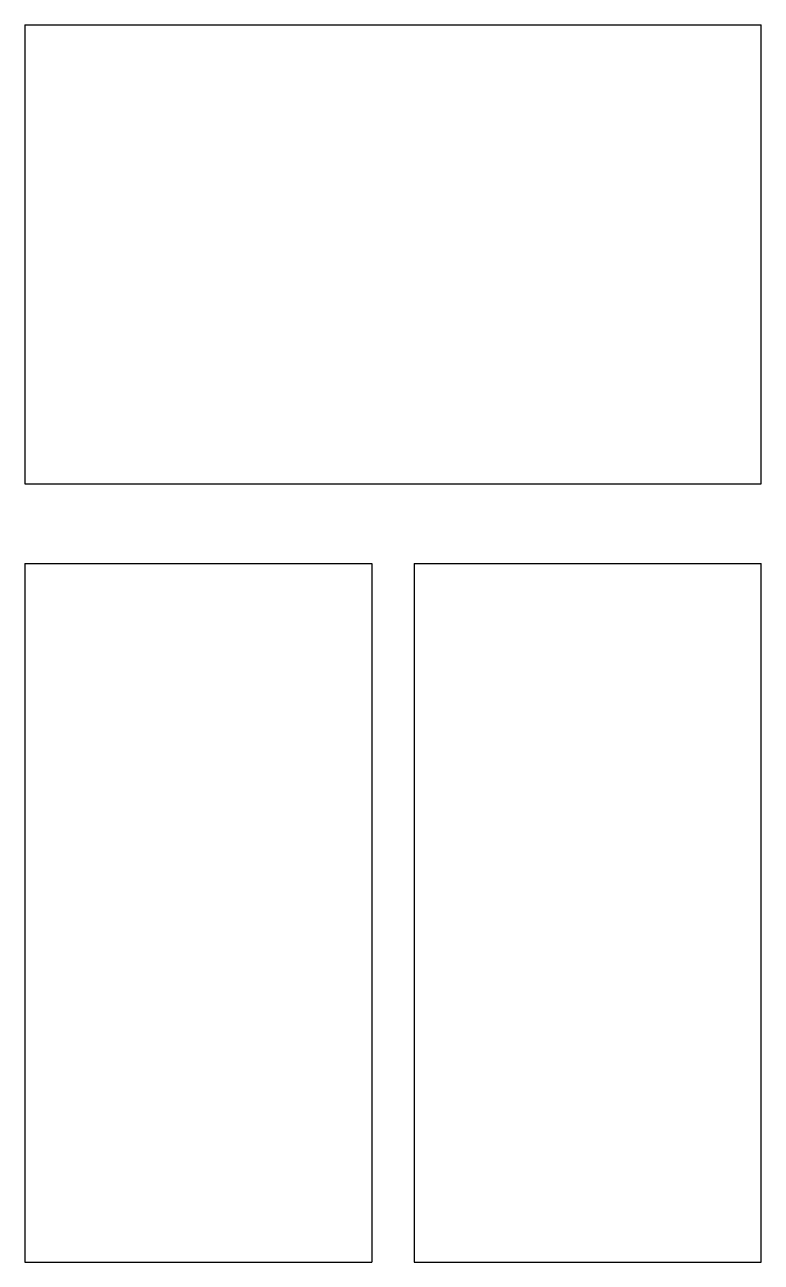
# Model space of a CAD drawing. Header units: millimetres. Extents: x 2389 to 5247, y 431 to 1197.
# Drawn here: x 5052.8 to 5066.64, y 1134.82 to 1158.06 of the extents above.
import ezdxf

# ---------------------------------------------------------------- set-up
doc = ezdxf.new("R2010")
doc.units = ezdxf.units.MM

msp = doc.modelspace()

# ---------------------------------------------------------------- linework, layer by layer
for p, q in [((5052.8, 1158.063), (5052.8, 1149.442)), ((5052.8, 1158.063), (5066.636, 1158.063)), ((5066.636, 1149.442), (5066.636, 1158.063)), ((5052.8, 1149.442), (5066.636, 1149.442)), ((5052.8, 1149.442), (5066.636, 1149.442)), ((5052.8, 1149.442), (5066.636, 1149.442)), ((5052.8, 1147.942), (5052.8, 1134.821)), ((5052.8, 1147.942), (5059.318, 1147.942)), ((5059.318, 1147.942), (5059.318, 1134.821)), ((5060.118, 1147.942), (5066.636, 1147.942)), ((5060.118, 1147.942), (5060.118, 1134.821)), ((5066.636, 1134.821), (5066.636, 1147.942)), ((5052.8, 1134.821), (5059.318, 1134.821)), ((5060.118, 1134.821), (5066.636, 1134.821))]:
    msp.add_line(p, q)

doc.saveas('drawing.dxf')
